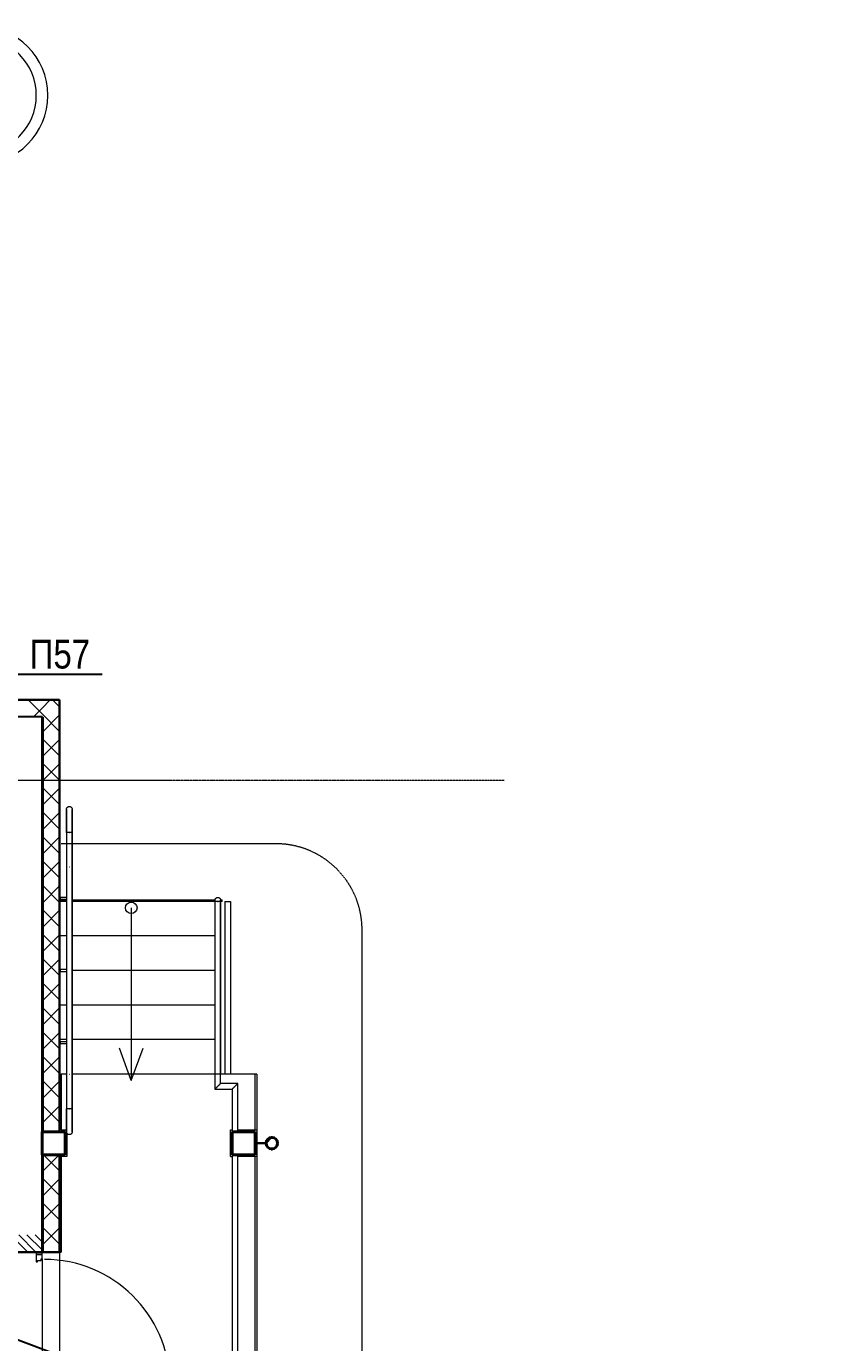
# Model space of a CAD drawing. Header units: millimetres. Extents: x -215207 to 92095, y -30385 to 123050.
# Drawn here: x -145922 to -138836, y 26559 to 37992 of the extents above; entities that cross this region are included whole.
import ezdxf
from ezdxf import colors
from ezdxf.entities.mleader import LeaderData, LeaderLine
from ezdxf.math import Vec2, Vec3

# ---------------------------------------------------------------- set-up
doc = ezdxf.new("R2010")
doc.units = ezdxf.units.MM
for name, pattern in [('ADSK_Линия сетки', [25, 20, -2.5, 0, -2.5]), ('ADSK_Сверху', [4.5, 3, -1.5]), ('ADSK_Штриховая_ш2 п1_5', [4.5, 3, -1.5]), ('ADSK_Штриховая_ш3 п1_5', [4.5, 3, -1.5])]:
    doc.linetypes.add(name, pattern=pattern)
for name, color, linetype, lineweight in [('Аннотация', 7, 'Continuous', 20), ('Двери', 7, 'Continuous', 9), ('ДОНМ_ТХ_Анно', 84, 'Continuous', 20), ('Лестницы', 7, 'Continuous', 9), ('Линии', 7, 'Continuous', 9), ('Несущие колонны', 7, 'Continuous', 20), ('Обобщенные модели', 7, 'Continuous', 20), ('Ограждение', 7, 'Continuous', 9), ('Оси', 7, 'Continuous', 9), ('Перекрытие', 7, 'Continuous', 20), ('Стены внутренние', 7, 'Continuous', 20), ('Стены наружные', 7, 'Continuous', 20), ('Стены штриховка', 7, 'Continuous', 9), ('Узлы', 7, 'Continuous', 20)]:
    doc.layers.add(name, color=color, linetype=linetype, lineweight=lineweight)
doc.layers.add('Двери открывание', color=7, linetype='Continuous', lineweight=9, true_color=0xc0c0c0)
doc.layers.add('Мультивыноски отполение', color=7, linetype='Continuous')
doc.styles.add('DCAD_TEXT', font='GOST_Common.ttf', dxfattribs={"height": 180})
doc.styles.add('ТХ_ДОНМ', font='ARIALN.TTF')

# ---------------------------------------------------------------- blocks, each defined once
blk = doc.blocks.new('1 этаж 21082025')
at = {"layer": 'Аннотация', "lineweight": 20}
for q in [(54822, -2323), (55028, -2323)]:
    blk.add_line((54925, -2605), q, dxfattribs=at)
blk.add_circle((54925, -1105), 50, dxfattribs=at)
at = {"layer": 'Двери', "linetype": 'Continuous', "lineweight": 18}
for p, q in [((53876, -3945), (54026, -4095)), ((53947, -3945), (54097, -4095)), ((54018, -3945), (54150, -4077)), ((54089, -3945), (54150, -4006))]:
    blk.add_line(p, q, dxfattribs=at)
at = {"layer": 'Двери', "linetype": 'ADSK_Штриховая_ш2 п1_5'}
for p, q in [((54150, -4095), (54150, -3945)), ((53600, -4095), (54150, -4095))]:
    blk.add_line(p, q, dxfattribs=at)
at = {"layer": 'Двери'}
for p, q in [((54150, -4095), (54100, -4095)), ((54100, -4095), (54100, -4115)), ((54100, -4115), (54150, -4115)), ((54150, -4115), (54100, -4115)), ((54100, -4115), (54100, -4179)), ((54150, -4115), (54150, -4095)), ((54150, -4154), (54150, -4115)), ((54100, -4179), (54109, -4179)), ((54109, -4179), (54109, -4169)), ((54109, -4169), (54141, -4169)), ((54141, -4169), (54141, -4154)), ((54141, -4154), (54150, -4154))]:
    blk.add_line(p, q, dxfattribs=at)
at = {"layer": 'Двери открывание'}
blk.add_arc((54170, -5251), 1092, 1.0494, 90, dxfattribs=at)
at = {"layer": 'Лестницы'}
for p, q in [((54362, -1350), (54302, -1350)), ((54362, -1350), (54302, -1350)), ((55652, -1350), (54412, -1350)), ((55652, -1350), (54412, -1350)), ((54307, -1650), (54302, -1650)), ((54307, -1650), (54302, -1650)), ((55652, -1650), (54412, -1650)), ((55652, -1650), (54412, -1650)), ((54362, -1950), (54302, -1950)), ((54362, -1950), (54302, -1950)), ((55652, -1950), (54412, -1950)), ((55652, -1950), (54412, -1950)), ((54362, -2250), (54302, -2250)), ((54362, -2250), (54302, -2250)), ((55652, -2250), (54412, -2250)), ((55652, -2250), (54412, -2250)), ((54362, -2550), (54317, -2550)), ((55652, -2550), (54412, -2550))]:
    blk.add_line(p, q, dxfattribs=at)
at = {"layer": 'Линии', "linetype": 'ADSK_Сверху'}
for p, q in [((56182, -549), (54317, -549)), ((56931, -16100), (56931, -1298))]:
    blk.add_line(p, q, dxfattribs=at)
at = {"layer": 'Линии', "linetype": 'ADSK_Штриховая_ш3 п1_5', "lineweight": 18}
for p, q in [((54362, -1016), (54307, -1016)), ((54307, -1016), (54307, -1024)), ((54307, -1024), (54307, -1031)), ((54307, -1031), (54362, -1031))]:
    blk.add_line(p, q, dxfattribs=at)
at = {"layer": 'Линии', "linetype": 'ADSK_Сверху'}
blk.add_arc((56182, -1298), 749, 0, 90, dxfattribs=at)
at = {"layer": 'Несущие колонны', "lineweight": 40}
for p, q in [((54350, -3050), (54150, -3050)), ((54150, -3050), (54150, -3250)), ((54150, -3050), (54350, -3050)), ((54150, -3250), (54150, -3050)), ((54350, -3250), (54350, -3050)), ((54350, -3050), (54350, -3250)), ((56002, -3050), (55802, -3050)), ((55802, -3050), (55802, -3250)), ((55802, -3050), (56002, -3050)), ((55802, -3250), (55802, -3050)), ((56002, -3250), (56002, -3050)), ((56002, -3050), (56002, -3250)), ((54150, -3250), (54350, -3250)), ((54350, -3250), (54150, -3250)), ((55802, -3250), (56002, -3250)), ((56002, -3250), (55802, -3250))]:
    blk.add_line(p, q, dxfattribs=at)
at = {"layer": 'Обобщенные модели'}
for p, q in [((56095, -3147), (56002, -3147)), ((56002, -3153), (56095, -3153)), ((56095, -3149), (56095, -3147)), ((56095, -3153), (56095, -3151)), ((56148, -3088), (56146, -3088)), ((56146, -3088), (56146, -3098)), ((56148, -3088), (56146, -3088)), ((56146, -3088), (56146, -3098)), ((56148, -3088), (56146, -3088)), ((56146, -3088), (56146, -3098)), ((56148, -3088), (56146, -3088)), ((56146, -3088), (56146, -3098)), ((56146, -3100), (56146, -3098)), ((56148, -3100), (56146, -3100)), ((56146, -3202), (56146, -3200)), ((56146, -3200), (56148, -3200)), ((56148, -3098), (56148, -3088)), ((56148, -3098), (56148, -3088)), ((56148, -3098), (56148, -3088)), ((56148, -3098), (56148, -3088)), ((56148, -3098), (56148, -3100)), ((56148, -3200), (56148, -3202)), ((56146, -3202), (56146, -3212)), ((56146, -3202), (56146, -3212)), ((56146, -3202), (56146, -3212)), ((56146, -3202), (56146, -3212)), ((56146, -3212), (56148, -3212)), ((56146, -3212), (56148, -3212)), ((56146, -3212), (56148, -3212)), ((56146, -3212), (56148, -3212)), ((56148, -3212), (56148, -3202)), ((56148, -3212), (56148, -3202)), ((56148, -3212), (56148, -3202)), ((56148, -3212), (56148, -3202))]:
    blk.add_line(p, q, dxfattribs=at)
at = {"layer": 'Обобщенные модели', "linetype": 'Continuous', "lineweight": 9}
blk.add_line((56097, -3151), (56148, -3100), dxfattribs=at)
at = {"layer": 'Обобщенные модели'}
for start, end in [(0, 180), (180, 0)]:
    blk.add_arc((56147, -3150), 52, start, end, dxfattribs=at)
at = {"layer": 'Обобщенные модели', "lineweight": 40}
for start, end in [(0, 180), (180, 0)]:
    blk.add_arc((56147, -3150), 50, start, end, dxfattribs=at)
at = {"layer": 'Ограждение'}
for p, q in [((54373, -229), (54374, -228)), ((54374, -228), (54375, -228)), ((54375, -228), (54376, -227)), ((54376, -227), (54377, -227)), ((54377, -227), (54378, -227)), ((54378, -227), (54379, -226)), ((54379, -226), (54380, -226)), ((54380, -226), (54381, -226)), ((54381, -226), (54382, -226)), ((54382, -226), (54383, -225)), ((54383, -225), (54384, -225)), ((54384, -225), (54385, -225)), ((54385, -225), (54386, -225)), ((54386, -225), (54387, -225)), ((54387, -225), (54387, -225)), ((54387, -225), (54388, -225)), ((54388, -225), (54389, -225)), ((54389, -225), (54390, -225)), ((54390, -225), (54391, -225)), ((54391, -225), (54392, -225)), ((54392, -225), (54393, -226)), ((54393, -226), (54394, -226)), ((54394, -226), (54395, -226)), ((54395, -226), (54396, -227)), ((54396, -227), (54397, -227)), ((54397, -227), (54398, -227)), ((54398, -227), (54399, -228)), ((54399, -228), (54399, -228)), ((54399, -228), (54400, -229)), ((54362, -245), (54363, -244)), ((54362, -246), (54362, -245)), ((54362, -247), (54362, -246)), ((54362, -248), (54362, -247)), ((54362, -249), (54362, -248)), ((54362, -250), (54362, -249)), ((54362, -251), (54362, -250)), ((54362, -250), (54362, -250)), ((54362, -250), (54362, -250)), ((54362, -250), (54362, -250)), ((54362, -250), (54362, -251)), ((54362, -252), (54362, -251)), ((54362, -251), (54362, -251)), ((54362, -251), (54362, -253)), ((54362, -253), (54362, -252)), ((54362, -254), (54362, -253)), ((54362, -253), (54362, -254)), ((54362, -256), (54362, -254)), ((54362, -254), (54362, -256)), ((54362, -258), (54362, -256)), ((54362, -256), (54362, -258)), ((54362, -261), (54362, -258)), ((54362, -258), (54362, -260)), ((54362, -260), (54362, -263)), ((54362, -264), (54362, -261)), ((54362, -263), (54362, -266)), ((54362, -267), (54362, -264)), ((54362, -266), (54362, -269)), ((54362, -270), (54362, -267)), ((54362, -269), (54362, -273)), ((54362, -274), (54362, -270)), ((54362, -273), (54362, -276)), ((54362, -278), (54362, -274)), ((54362, -276), (54362, -281)), ((54362, -282), (54362, -278)), ((54362, -281), (54362, -285)), ((54362, -286), (54362, -282)), ((54362, -285), (54362, -290)), ((54362, -291), (54362, -286)), ((54362, -290), (54362, -294)), ((54362, -296), (54362, -291)), ((54362, -294), (54362, -300)), ((54362, -301), (54362, -296)), ((54362, -300), (54362, -305)), ((54362, -307), (54362, -301)), ((54362, -305), (54362, -311)), ((54362, -312), (54362, -307)), ((54362, -311), (54362, -317)), ((54362, -318), (54362, -312)), ((54362, -317), (54362, -323)), ((54362, -324), (54362, -318)), ((54362, -323), (54362, -329)), ((54362, -331), (54362, -324)), ((54362, -329), (54362, -335)), ((54362, -337), (54362, -331)), ((54362, -335), (54362, -342)), ((54362, -344), (54362, -337)), ((54362, -342), (54362, -349)), ((54363, -242), (54364, -241)), ((54363, -243), (54363, -242)), ((54363, -244), (54363, -243)), ((54364, -239), (54365, -238)), ((54364, -240), (54364, -239)), ((54364, -241), (54364, -240)), ((54365, -238), (54366, -237)), ((54365, -238), (54365, -238)), ((54366, -236), (54367, -235)), ((54366, -237), (54366, -236)), ((54367, -235), (54368, -234)), ((54368, -234), (54369, -233)), ((54368, -234), (54368, -234)), ((54369, -233), (54370, -232)), ((54370, -232), (54370, -231)), ((54370, -231), (54371, -231)), ((54371, -231), (54372, -230)), ((54372, -230), (54373, -230)), ((54373, -230), (54373, -229)), ((54400, -229), (54401, -229)), ((54401, -229), (54402, -230)), ((54402, -230), (54403, -231)), ((54403, -231), (54403, -231)), ((54403, -231), (54404, -232)), ((54404, -232), (54405, -233)), ((54405, -233), (54406, -233)), ((54406, -233), (54406, -234)), ((54406, -234), (54407, -235)), ((54407, -235), (54407, -236)), ((54407, -236), (54408, -236)), ((54408, -236), (54409, -237)), ((54409, -237), (54409, -238)), ((54409, -238), (54410, -239)), ((54410, -239), (54410, -240)), ((54410, -240), (54410, -241)), ((54410, -241), (54411, -242)), ((54411, -242), (54411, -243)), ((54411, -243), (54411, -244)), ((54411, -244), (54411, -245)), ((54411, -245), (54412, -246)), ((54412, -246), (54412, -247)), ((54412, -247), (54412, -248)), ((54412, -248), (54412, -249)), ((54412, -249), (54412, -250)), ((54412, -250), (54412, -250)), ((54412, -251), (54412, -250)), ((54412, -250), (54412, -250)), ((54412, -250), (54412, -250)), ((54412, -250), (54412, -250)), ((54412, -250), (54412, -251)), ((54412, -252), (54412, -251)), ((54412, -251), (54412, -251)), ((54412, -251), (54412, -253)), ((54412, -253), (54412, -252)), ((54412, -254), (54412, -253)), ((54412, -253), (54412, -254)), ((54412, -256), (54412, -254)), ((54412, -254), (54412, -256)), ((54412, -258), (54412, -256)), ((54412, -256), (54412, -258)), ((54412, -261), (54412, -258)), ((54412, -258), (54412, -260)), ((54412, -260), (54412, -263)), ((54412, -264), (54412, -261)), ((54412, -263), (54412, -266)), ((54412, -267), (54412, -264)), ((54412, -266), (54412, -269)), ((54412, -270), (54412, -267)), ((54412, -269), (54412, -273)), ((54412, -274), (54412, -270)), ((54412, -273), (54412, -276)), ((54412, -278), (54412, -274)), ((54412, -276), (54412, -281)), ((54412, -282), (54412, -278)), ((54412, -281), (54412, -285)), ((54412, -286), (54412, -282)), ((54412, -285), (54412, -290)), ((54412, -291), (54412, -286)), ((54412, -290), (54412, -294)), ((54412, -296), (54412, -291)), ((54412, -294), (54412, -300)), ((54412, -301), (54412, -296)), ((54412, -300), (54412, -305)), ((54412, -307), (54412, -301)), ((54412, -305), (54412, -311)), ((54412, -312), (54412, -307)), ((54412, -311), (54412, -317)), ((54412, -318), (54412, -312)), ((54412, -317), (54412, -323)), ((54412, -324), (54412, -318)), ((54412, -323), (54412, -329)), ((54412, -331), (54412, -324)), ((54412, -329), (54412, -335)), ((54412, -337), (54412, -331)), ((54412, -335), (54412, -342)), ((54412, -344), (54412, -337)), ((54412, -342), (54412, -349)), ((54362, -351), (54362, -344)), ((54362, -349), (54362, -356)), ((54362, -358), (54362, -351)), ((54362, -356), (54362, -363)), ((54362, -365), (54362, -358)), ((54362, -363), (54362, -370)), ((54362, -372), (54362, -365)), ((54362, -370), (54362, -378)), ((54362, -380), (54362, -372)), ((54362, -378), (54362, -385)), ((54362, -387), (54362, -380)), ((54362, -385), (54362, -393)), ((54362, -395), (54362, -387)), ((54362, -393), (54362, -400)), ((54362, -402), (54362, -395)), ((54362, -400), (54362, -408)), ((54362, -410), (54362, -402)), ((54362, -408), (54362, -416)), ((54362, -418), (54362, -410)), ((54362, -416), (54362, -424)), ((54362, -426), (54362, -418)), ((54362, -424), (54362, -432)), ((54362, -434), (54362, -426)), ((54362, -432), (54362, -440)), ((54362, -442), (54362, -434)), ((54362, -440), (54362, -448)), ((54362, -450), (54362, -442)), ((54362, -448), (54362, -450)), ((54362, -450), (54362, -751)), ((54412, -450), (54362, -450)), ((54362, -450), (54362, -750)), ((54389, -450), (54385, -450)), ((54385, -450), (54387, -450)), ((54387, -450), (54389, -450)), ((54412, -351), (54412, -344)), ((54412, -349), (54412, -356)), ((54412, -358), (54412, -351)), ((54412, -356), (54412, -363)), ((54412, -365), (54412, -358)), ((54412, -363), (54412, -370)), ((54412, -372), (54412, -365)), ((54412, -370), (54412, -378)), ((54412, -380), (54412, -372)), ((54412, -378), (54412, -385)), ((54412, -387), (54412, -380)), ((54412, -385), (54412, -393)), ((54412, -395), (54412, -387)), ((54412, -393), (54412, -400)), ((54412, -402), (54412, -395)), ((54412, -400), (54412, -408)), ((54412, -410), (54412, -402)), ((54412, -408), (54412, -416)), ((54412, -418), (54412, -410)), ((54412, -416), (54412, -424)), ((54412, -426), (54412, -418)), ((54412, -424), (54412, -432)), ((54412, -434), (54412, -426)), ((54412, -432), (54412, -440)), ((54412, -442), (54412, -434)), ((54412, -440), (54412, -448)), ((54412, -450), (54412, -442)), ((54412, -448), (54412, -450)), ((54412, -751), (54412, -450)), ((54412, -450), (54412, -750)), ((54362, -750), (54362, -2550)), ((54362, -756), (54362, -2556)), ((54412, -750), (54412, -2550)), ((54412, -2556), (54412, -756)), ((55654, -1030), (55655, -1029)), ((55655, -1028), (55656, -1027)), ((55655, -1029), (55655, -1028)), ((55656, -1027), (55656, -1026)), ((55656, -1026), (55657, -1026)), ((55657, -1026), (55658, -1025)), ((55658, -1024), (55659, -1023)), ((55658, -1025), (55658, -1024)), ((55659, -1023), (55660, -1023)), ((55660, -1022), (55661, -1021)), ((55660, -1023), (55660, -1022)), ((55661, -1021), (55662, -1021)), ((55662, -1021), (55663, -1020)), ((55663, -1020), (55663, -1019)), ((55663, -1019), (55664, -1019)), ((55664, -1019), (55665, -1018)), ((55665, -1018), (55666, -1018)), ((55666, -1018), (55667, -1018)), ((55667, -1018), (55668, -1017)), ((55668, -1017), (55669, -1017)), ((55669, -1017), (55670, -1017)), ((55670, -1017), (55671, -1016)), ((55671, -1016), (55672, -1016)), ((55672, -1016), (55673, -1016)), ((55673, -1016), (55674, -1016)), ((55674, -1016), (55675, -1016)), ((55675, -1016), (55676, -1015)), ((55676, -1015), (55677, -1015)), ((55677, -1015), (55677, -1015)), ((55677, -1015), (55678, -1015)), ((55678, -1015), (55679, -1016)), ((55679, -1016), (55680, -1016)), ((55680, -1016), (55681, -1016)), ((55681, -1016), (55682, -1016)), ((55682, -1016), (55683, -1016)), ((55683, -1016), (55684, -1016)), ((55684, -1016), (55685, -1017)), ((55685, -1017), (55686, -1017)), ((55686, -1017), (55687, -1017)), ((55687, -1017), (55688, -1018)), ((55688, -1018), (55689, -1018)), ((55689, -1018), (55689, -1019)), ((55689, -1019), (55690, -1019)), ((55690, -1019), (55691, -1020)), ((55691, -1020), (55692, -1020)), ((55692, -1020), (55693, -1021)), ((55693, -1021), (55693, -1022)), ((55693, -1022), (55694, -1022)), ((55694, -1022), (55695, -1023)), ((55695, -1023), (55696, -1024)), ((55696, -1024), (55696, -1025)), ((55696, -1025), (55697, -1025)), ((55697, -1025), (55697, -1026)), ((55697, -1026), (55698, -1027)), ((55698, -1027), (55699, -1028)), ((55699, -1028), (55699, -1029)), ((55699, -1029), (55700, -1030)), ((55652, -1036), (55652, -1035)), ((55652, -1035), (55653, -1035)), ((55652, -1037), (55652, -1036)), ((55652, -1038), (55652, -1037)), ((55652, -1039), (55652, -1038)), ((55652, -1040), (55652, -1039)), ((55652, -1041), (55652, -1040)), ((55652, -1040), (55652, -1040)), ((55652, -1040), (55652, -1040)), ((55652, -1040), (55652, -1041)), ((55652, -1042), (55652, -1041)), ((55652, -1041), (55652, -1041)), ((55652, -1041), (55652, -1041)), ((55652, -1041), (55652, -1041)), ((55652, -1041), (55652, -1041)), ((55652, -1041), (55652, -1041)), ((55652, -1041), (55652, -1041)), ((55652, -1041), (55652, -1041)), ((55652, -1041), (55652, -1042)), ((55652, -1043), (55652, -1042)), ((55652, -1042), (55652, -1042)), ((55652, -1042), (55652, -1042)), ((55652, -1042), (55652, -1042)), ((55652, -1042), (55652, -1043)), ((55652, -1044), (55652, -1043)), ((55652, -1043), (55652, -1043)), ((55652, -1043), (55652, -1043)), ((55652, -1043), (55652, -1044)), ((55652, -1045), (55652, -1044)), ((55652, -1044), (55652, -1045)), ((55652, -1046), (55652, -1045)), ((55652, -1045), (55652, -1045)), ((55652, -1045), (55652, -1045)), ((55652, -1045), (55652, -1046)), ((55652, -1047), (55652, -1046)), ((55652, -1046), (55652, -1047)), ((55652, -1048), (55652, -1047)), ((55652, -1047), (55652, -1048)), ((55652, -1049), (55652, -1048)), ((55652, -1048), (55652, -1049)), ((55652, -1050), (55652, -1049)), ((55652, -1049), (55652, -1050)), ((55652, -1050), (55652, -2550)), ((55652, -1050), (55652, -1051)), ((55702, -1050), (55652, -1050)), ((55652, -1050), (55652, -2550)), ((55652, -1051), (55652, -1052)), ((55652, -1052), (55652, -1053)), ((55652, -1053), (55652, -1054)), ((55652, -1054), (55652, -1055)), ((55652, -1055), (55652, -1056)), ((55652, -1056), (55652, -1058)), ((55652, -1058), (55652, -1059)), ((55652, -1059), (55652, -1060)), ((55652, -1060), (55652, -1061)), ((55653, -1033), (55654, -1032)), ((55653, -1034), (55653, -1033)), ((55653, -1035), (55653, -1034)), ((55654, -1031), (55654, -1030)), ((55654, -1032), (55654, -1031)), ((55675, -1050), (55677, -1050)), ((55677, -1050), (55679, -1050)), ((55700, -1030), (55700, -1030)), ((55700, -1030), (55700, -1031)), ((55700, -1031), (55701, -1032)), ((55701, -1032), (55701, -1033)), ((55701, -1033), (55701, -1034)), ((55701, -1034), (55701, -1035)), ((55701, -1035), (55702, -1036)), ((55702, -1036), (55702, -1037)), ((55702, -1037), (55702, -1038)), ((55702, -1038), (55702, -1039)), ((55702, -1039), (55702, -1040)), ((55702, -1040), (55702, -1040)), ((55702, -1041), (55702, -1040)), ((55702, -1040), (55702, -1040)), ((55702, -1040), (55702, -1040)), ((55702, -1040), (55702, -1041)), ((55702, -1042), (55702, -1041)), ((55702, -1041), (55702, -1041)), ((55702, -1041), (55702, -1041)), ((55702, -1041), (55702, -1041)), ((55702, -1041), (55702, -1041)), ((55702, -1041), (55702, -1041)), ((55702, -1041), (55702, -1041)), ((55702, -1041), (55702, -1041)), ((55702, -1041), (55702, -1042)), ((55702, -1043), (55702, -1042)), ((55702, -1042), (55702, -1042)), ((55702, -1042), (55702, -1042)), ((55702, -1042), (55702, -1042)), ((55702, -1042), (55702, -1043)), ((55702, -1044), (55702, -1043)), ((55702, -1043), (55702, -1043)), ((55702, -1043), (55702, -1043)), ((55702, -1043), (55702, -1044)), ((55702, -1045), (55702, -1044)), ((55702, -1044), (55702, -1044)), ((55702, -1044), (55702, -1045)), ((55702, -1046), (55702, -1045)), ((55702, -1045), (55702, -1045)), ((55702, -1045), (55702, -1046)), ((55702, -1047), (55702, -1046)), ((55702, -1046), (55702, -1047)), ((55702, -1048), (55702, -1047)), ((55702, -1047), (55702, -1048)), ((55702, -1049), (55702, -1048)), ((55702, -1048), (55702, -1048)), ((55702, -1048), (55702, -1049)), ((55702, -1050), (55702, -1049)), ((55702, -1049), (55702, -1050)), ((55702, -2550), (55702, -1050)), ((55702, -1051), (55702, -1050)), ((55702, -1050), (55702, -2550)), ((55702, -1053), (55702, -1051)), ((55702, -1054), (55702, -1053)), ((55702, -1055), (55702, -1054)), ((55702, -1056), (55702, -1055)), ((55702, -1057), (55702, -1056)), ((55702, -1059), (55702, -1057)), ((55702, -1060), (55702, -1059)), ((55702, -1061), (55702, -1060)), ((55737, -1050), (55787, -1050)), ((55737, -1050), (55737, -2550)), ((55787, -1050), (55787, -2550)), ((54362, -1642), (54307, -1642)), ((54307, -1642), (54307, -1650)), ((54307, -1650), (54307, -1657)), ((54307, -1657), (54362, -1657)), ((54362, -2269), (54307, -2269)), ((54307, -2269), (54307, -2276)), ((54307, -2276), (54307, -2284)), ((54307, -2284), (54362, -2284)), ((54362, -2550), (54362, -2850)), ((54362, -2556), (54362, -2850)), ((54412, -2550), (54412, -2850)), ((54412, -2850), (54412, -2556)), ((55652, -2550), (55652, -2680)), ((55702, -2550), (55652, -2550)), ((55702, -2630), (55702, -2550)), ((55787, -2550), (55737, -2550)), ((55652, -2680), (55802, -2680)), ((55852, -2630), (55702, -2630)), ((55802, -2680), (55802, -3050)), ((55852, -3050), (55852, -2630)), ((54362, -2850), (54362, -2858)), ((54362, -2852), (54362, -2850)), ((54412, -2850), (54362, -2850)), ((54362, -2860), (54362, -2852)), ((54362, -2858), (54362, -2866)), ((54385, -2850), (54389, -2850)), ((54387, -2850), (54385, -2850)), ((54389, -2850), (54387, -2850)), ((54412, -2850), (54412, -2858)), ((54412, -2852), (54412, -2850)), ((54412, -2860), (54412, -2852)), ((54412, -2858), (54412, -2866)), ((54362, -2868), (54362, -2860)), ((54362, -2866), (54362, -2874)), ((54362, -2876), (54362, -2868)), ((54362, -2874), (54362, -2882)), ((54362, -2884), (54362, -2876)), ((54362, -2882), (54362, -2890)), ((54362, -2892), (54362, -2884)), ((54362, -2890), (54362, -2898)), ((54362, -2900), (54362, -2892)), ((54362, -2898), (54362, -2905)), ((54362, -2907), (54362, -2900)), ((54362, -2905), (54362, -2913)), ((54362, -2915), (54362, -2907)), ((54362, -2913), (54362, -2920)), ((54362, -2922), (54362, -2915)), ((54362, -2920), (54362, -2928)), ((54362, -2930), (54362, -2922)), ((54362, -2928), (54362, -2935)), ((54362, -2937), (54362, -2930)), ((54362, -2935), (54362, -2942)), ((54362, -2944), (54362, -2937)), ((54362, -2942), (54362, -2949)), ((54362, -2951), (54362, -2944)), ((54362, -2949), (54362, -2956)), ((54362, -2958), (54362, -2951)), ((54362, -2956), (54362, -2963)), ((54362, -2965), (54362, -2958)), ((54362, -2963), (54362, -2969)), ((54362, -2971), (54362, -2965)), ((54362, -2969), (54362, -2976)), ((54362, -2977), (54362, -2971)), ((54412, -2868), (54412, -2860)), ((54412, -2866), (54412, -2874)), ((54412, -2876), (54412, -2868)), ((54412, -2874), (54412, -2882)), ((54412, -2884), (54412, -2876)), ((54412, -2882), (54412, -2890)), ((54412, -2892), (54412, -2884)), ((54412, -2890), (54412, -2898)), ((54412, -2900), (54412, -2892)), ((54412, -2898), (54412, -2905)), ((54412, -2907), (54412, -2900)), ((54412, -2905), (54412, -2913)), ((54412, -2915), (54412, -2907)), ((54412, -2913), (54412, -2920)), ((54412, -2922), (54412, -2915)), ((54412, -2920), (54412, -2928)), ((54412, -2930), (54412, -2922)), ((54412, -2928), (54412, -2935)), ((54412, -2937), (54412, -2930)), ((54412, -2935), (54412, -2942)), ((54412, -2944), (54412, -2937)), ((54412, -2942), (54412, -2949)), ((54412, -2951), (54412, -2944)), ((54412, -2949), (54412, -2956)), ((54412, -2958), (54412, -2951)), ((54412, -2956), (54412, -2963)), ((54412, -2965), (54412, -2958)), ((54412, -2963), (54412, -2969)), ((54412, -2971), (54412, -2965)), ((54412, -2969), (54412, -2976)), ((54412, -2977), (54412, -2971)), ((54362, -2976), (54362, -2982)), ((54362, -2983), (54362, -2977)), ((54362, -2982), (54362, -2988)), ((54362, -2989), (54362, -2983)), ((54362, -2988), (54362, -2993)), ((54362, -2995), (54362, -2989)), ((54362, -2993), (54362, -2999)), ((54362, -3000), (54362, -2995)), ((54362, -2999), (54362, -3004)), ((54362, -3006), (54362, -3000)), ((54362, -3004), (54362, -3009)), ((54362, -3010), (54362, -3006)), ((54362, -3009), (54362, -3014)), ((54362, -3015), (54362, -3010)), ((54362, -3014), (54362, -3018)), ((54362, -3019), (54362, -3015)), ((54362, -3018), (54362, -3022)), ((54362, -3024), (54362, -3019)), ((54362, -3022), (54362, -3026)), ((54362, -3027), (54362, -3024)), ((54362, -3026), (54362, -3030)), ((54362, -3031), (54362, -3027)), ((54362, -3030), (54362, -3033)), ((54362, -3034), (54362, -3031)), ((54362, -3033), (54362, -3036)), ((54362, -3037), (54362, -3034)), ((54362, -3036), (54362, -3039)), ((54362, -3040), (54362, -3037)), ((54362, -3039), (54362, -3042)), ((54362, -3042), (54362, -3040)), ((54362, -3042), (54362, -3044)), ((54362, -3044), (54362, -3042)), ((54362, -3044), (54362, -3046)), ((54362, -3046), (54362, -3044)), ((54362, -3046), (54362, -3047)), ((54362, -3047), (54362, -3046)), ((54362, -3047), (54362, -3048)), ((54362, -3049), (54362, -3047)), ((54362, -3048), (54362, -3049)), ((54362, -3049), (54362, -3050)), ((54362, -3050), (54362, -3049)), ((54362, -3049), (54362, -3049)), ((54362, -3051), (54362, -3050)), ((54362, -3050), (54362, -3050)), ((54362, -3050), (54362, -3050)), ((54362, -3050), (54362, -3050)), ((54362, -3050), (54362, -3050)), ((54362, -3052), (54362, -3051)), ((54362, -3053), (54362, -3052)), ((54362, -3054), (54362, -3053)), ((54363, -3055), (54362, -3054)), ((54363, -3056), (54363, -3055)), ((54363, -3057), (54363, -3056)), ((54363, -3058), (54363, -3057)), ((54364, -3059), (54363, -3058)), ((54364, -3060), (54364, -3059)), ((54364, -3061), (54364, -3060)), ((54365, -3062), (54364, -3061)), ((54365, -3063), (54365, -3062)), ((54366, -3064), (54365, -3063)), ((54367, -3064), (54366, -3064)), ((54367, -3065), (54367, -3064)), ((54368, -3066), (54367, -3065)), ((54368, -3067), (54368, -3066)), ((54369, -3067), (54368, -3067)), ((54370, -3068), (54369, -3067)), ((54371, -3069), (54370, -3068)), ((54372, -3070), (54371, -3069)), ((54371, -3069), (54371, -3069)), ((54373, -3071), (54372, -3070)), ((54374, -3071), (54373, -3071)), ((54375, -3072), (54374, -3071)), ((54376, -3073), (54375, -3072)), ((54375, -3072), (54375, -3072)), ((54377, -3073), (54376, -3073)), ((54378, -3073), (54377, -3073)), ((54379, -3074), (54378, -3073)), ((54380, -3074), (54379, -3074)), ((54381, -3074), (54380, -3074)), ((54382, -3075), (54381, -3074)), ((54383, -3075), (54382, -3075)), ((54384, -3075), (54383, -3075)), ((54385, -3075), (54384, -3075)), ((54386, -3075), (54385, -3075)), ((54387, -3075), (54386, -3075)), ((54388, -3075), (54387, -3075)), ((54387, -3075), (54387, -3075)), ((54389, -3075), (54388, -3075)), ((54390, -3075), (54389, -3075)), ((54391, -3075), (54390, -3075)), ((54392, -3074), (54391, -3075)), ((54393, -3074), (54392, -3074)), ((54394, -3074), (54393, -3074)), ((54395, -3074), (54394, -3074)), ((54396, -3073), (54395, -3074)), ((54397, -3073), (54396, -3073)), ((54398, -3073), (54397, -3073)), ((54399, -3072), (54398, -3073)), ((54400, -3072), (54399, -3072)), ((54401, -3071), (54400, -3072)), ((54402, -3070), (54401, -3070)), ((54401, -3070), (54401, -3071)), ((54403, -3069), (54402, -3070)), ((54404, -3069), (54403, -3069)), ((54405, -3067), (54404, -3068)), ((54404, -3068), (54404, -3069)), ((54406, -3066), (54405, -3067)), ((54407, -3065), (54406, -3066)), ((54406, -3066), (54406, -3066)), ((54408, -3064), (54407, -3065)), ((54409, -3062), (54408, -3063)), ((54408, -3063), (54408, -3064)), ((54410, -3061), (54409, -3062)), ((54409, -3062), (54409, -3062)), ((54411, -3058), (54410, -3059)), ((54410, -3059), (54410, -3060)), ((54410, -3060), (54410, -3061)), ((54412, -3055), (54411, -3056)), ((54411, -3056), (54411, -3057)), ((54411, -3057), (54411, -3058)), ((54412, -2976), (54412, -2982)), ((54412, -2983), (54412, -2977)), ((54412, -2982), (54412, -2988)), ((54412, -2989), (54412, -2983)), ((54412, -2988), (54412, -2993)), ((54412, -2995), (54412, -2989)), ((54412, -2993), (54412, -2999)), ((54412, -3000), (54412, -2995)), ((54412, -2999), (54412, -3004)), ((54412, -3006), (54412, -3000)), ((54412, -3004), (54412, -3009)), ((54412, -3010), (54412, -3006)), ((54412, -3009), (54412, -3014)), ((54412, -3015), (54412, -3010)), ((54412, -3014), (54412, -3018)), ((54412, -3019), (54412, -3015)), ((54412, -3018), (54412, -3022)), ((54412, -3024), (54412, -3019)), ((54412, -3022), (54412, -3026)), ((54412, -3027), (54412, -3024)), ((54412, -3026), (54412, -3030)), ((54412, -3031), (54412, -3027)), ((54412, -3030), (54412, -3033)), ((54412, -3034), (54412, -3031)), ((54412, -3033), (54412, -3036)), ((54412, -3037), (54412, -3034)), ((54412, -3036), (54412, -3039)), ((54412, -3040), (54412, -3037)), ((54412, -3039), (54412, -3042)), ((54412, -3042), (54412, -3040)), ((54412, -3042), (54412, -3044)), ((54412, -3044), (54412, -3042)), ((54412, -3044), (54412, -3046)), ((54412, -3046), (54412, -3044)), ((54412, -3046), (54412, -3047)), ((54412, -3047), (54412, -3046)), ((54412, -3047), (54412, -3048)), ((54412, -3049), (54412, -3047)), ((54412, -3048), (54412, -3049)), ((54412, -3049), (54412, -3050)), ((54412, -3050), (54412, -3049)), ((54412, -3049), (54412, -3049)), ((54412, -3050), (54412, -3051)), ((54412, -3050), (54412, -3050)), ((54412, -3050), (54412, -3050)), ((54412, -3050), (54412, -3050)), ((54412, -3051), (54412, -3052)), ((54412, -3052), (54412, -3053)), ((54412, -3053), (54412, -3054)), ((54412, -3054), (54412, -3055)), ((55802, -3250), (55802, -8850)), ((55852, -8850), (55852, -3250))]:
    blk.add_line(p, q, dxfattribs=at)
for start_param, end_param in [(1.570796, 1.654581), (1.487012, 1.570796)]:
    blk.add_ellipse((55677, -1061), major_axis=(25, 0), ratio=0.447214, start_param=start_param, end_param=end_param, dxfattribs=at)
for points in [[(54385, -750), (54386, -750), (54387, -750), (54388, -750), (54389, -750)], [(54385, -2550), (54386, -2550), (54387, -2550), (54388, -2550), (54389, -2550)]]:
    blk.add_open_spline(points, degree=3, dxfattribs=at)
for points, knots in [([(55652, -2680), (55652, -2680), (55652, -2680), (55654, -2678), (55655, -2677), (55657, -2675), (55658, -2674), (55660, -2672), (55662, -2670), (55664, -2668), (55666, -2666), (55667, -2665), (55669, -2663), (55671, -2661), (55672, -2660), (55674, -2658), (55675, -2657), (55677, -2655), (55679, -2653), (55680, -2652), (55682, -2650), (55683, -2649), (55685, -2647), (55687, -2645), (55688, -2644), (55690, -2642), (55691, -2641), (55693, -2639), (55694, -2638), (55696, -2636), (55697, -2635), (55699, -2633), (55700, -2632), (55702, -2630), (55702, -2630), (55702, -2630)], [0, 0, 0, 0, 0.083333, 0.125, 0.166667, 0.208333, 0.229167, 0.25, 0.291667, 0.333333, 0.354167, 0.375, 0.395833, 0.416667, 0.4375, 0.458333, 0.479167, 0.5, 0.520833, 0.541667, 0.5625, 0.583333, 0.604167, 0.625, 0.645833, 0.666667, 0.6875, 0.708333, 0.75, 0.770833, 0.791667, 0.833333, 0.875, 0.916667, 1, 1, 1, 1]), ([(55852, -2630), (55852, -2630), (55852, -2630), (55850, -2632), (55849, -2633), (55847, -2635), (55846, -2636), (55844, -2638), (55843, -2639), (55841, -2641), (55840, -2642), (55838, -2644), (55837, -2645), (55835, -2647), (55833, -2649), (55832, -2650), (55830, -2652), (55829, -2653), (55827, -2655), (55825, -2657), (55824, -2658), (55822, -2660), (55821, -2661), (55819, -2663), (55817, -2665), (55816, -2666), (55814, -2668), (55813, -2669), (55811, -2671), (55810, -2672), (55808, -2674), (55807, -2675), (55805, -2677), (55804, -2678), (55802, -2680), (55802, -2680), (55802, -2680)], [-1, -1, -1, -1, -0.916667, -0.875, -0.833333, -0.791667, -0.770833, -0.75, -0.708333, -0.6875, -0.666667, -0.645833, -0.625, -0.604167, -0.583333, -0.5625, -0.541667, -0.520833, -0.5, -0.479167, -0.458333, -0.4375, -0.416667, -0.395833, -0.375, -0.354167, -0.333333, -0.3125, -0.291667, -0.25, -0.229167, -0.208333, -0.166667, -0.125, -0.083333, 0, 0, 0, 0])]:
    blk.add_open_spline(points, degree=3, knots=knots, dxfattribs=at)
at = {"layer": 'Оси', "linetype": 'ADSK_Линия сетки'}
blk.add_line((58165, 0), (-14072, 0), dxfattribs=at)
at = {"layer": 'Оси', "lineweight": 20}
for radius, start, end in [(600, 0, 180), (500, 0, 180), (600, 180, 0), (500, 180, 0)]:
    blk.add_arc((53600, 5951), radius, start, end, dxfattribs=at)
at = {"layer": 'Перекрытие', "color": 49, "true_color": 0x464646}
for p, q in [((54362, -2550), (54317, -2550)), ((55652, -2550), (54412, -2550)), ((55737, -2550), (55702, -2550)), ((56002, -2550), (55787, -2550)), ((56002, -3035), (56002, -2550)), ((56002, -8835), (56002, -3265))]:
    blk.add_line(p, q, dxfattribs=at)
at = {"layer": 'Стены внутренние', "lineweight": 30}
for p, q in [((54302, 702), (52905, 702)), ((54302, 702), (54302, -3050)), ((54150, -3050), (54150, 550)), ((54150, -4095), (54150, -3250)), ((54302, -3250), (54302, -4095)), ((53500, -4095), (54150, -4095)), ((54302, -4095), (54160, -4095))]:
    blk.add_line(p, q, dxfattribs=at)
at = {"layer": 'Стены внутренние', "linetype": 'Continuous', "lineweight": 9}
for p, q in [((54150, 580), (54030, 700)), ((54150, 629), (54221, 700)), ((54300, 642), (54242, 700)), ((54081, 560), (54150, 629)), ((54300, 430), (54150, 580)), ((54160, 427), (54300, 567)), ((54302, 503), (54300, 507)), ((54300, 469), (54302, 469)), ((54300, 218), (54160, 358)), ((54160, 215), (54300, 355)), ((54300, 265), (54302, 265)), ((54300, 6), (54160, 146)), ((54160, 3), (54300, 143)), ((54300, -206), (54160, -66)), ((54160, -209), (54300, -69)), ((54300, -39), (54302, -39)), ((54300, -418), (54160, -278)), ((54160, -421), (54300, -281)), ((54300, -631), (54160, -491)), ((54160, -633), (54300, -493)), ((54300, -649), (54302, -649)), ((54300, -843), (54160, -703)), ((54160, -845), (54300, -705)), ((54300, -852), (54302, -852)), ((54300, -1055), (54160, -915)), ((54160, -1058), (54300, -918)), ((54300, -1267), (54160, -1127)), ((54160, -1270), (54300, -1130)), ((54302, -1122), (54300, -1119)), ((54300, -1157), (54302, -1157)), ((54300, -1479), (54160, -1339)), ((54160, -1482), (54300, -1342)), ((54300, -1691), (54160, -1551)), ((54160, -1694), (54300, -1554)), ((54300, -1903), (54160, -1763)), ((54160, -1906), (54300, -1766)), ((54300, -1767), (54302, -1767)), ((54300, -2116), (54160, -1976)), ((54160, -2118), (54300, -1978)), ((54300, -1970), (54302, -1970)), ((54300, -2328), (54160, -2188)), ((54160, -2330), (54300, -2190)), ((54300, -2275), (54302, -2275)), ((54300, -2540), (54160, -2400)), ((54160, -2542), (54300, -2402)), ((54300, -2752), (54160, -2612)), ((54160, -2755), (54300, -2615)), ((54300, -2964), (54160, -2824)), ((54160, -2967), (54300, -2827)), ((54300, -2884), (54302, -2884)), ((54174, -3050), (54160, -3036)), ((54289, -3050), (54300, -3039)), ((54302, -3007), (54300, -3010)), ((54160, -3391), (54300, -3251)), ((54300, -3388), (54162, -3250)), ((54300, -3392), (54302, -3392)), ((54300, -3600), (54160, -3460)), ((54160, -3603), (54300, -3463)), ((54300, -3813), (54160, -3673)), ((54160, -3815), (54300, -3675)), ((54300, -4025), (54160, -3885)), ((54302, -3820), (54300, -3823)), ((54160, -4027), (54300, -3887)), ((54300, -4002), (54302, -4002))]:
    blk.add_line(p, q, dxfattribs=at)
at = {"layer": 'Стены внутренние'}
for p, q in [((54150, 550), (52905, 550)), ((54302, -4095), (54302, -5181)), ((54150, -4154), (54150, -5256))]:
    blk.add_line(p, q, dxfattribs=at)
at = {"layer": 'Стены наружные', "linetype": 'Continuous', "lineweight": 9}
for p, q in [((54160, 540), (54150, 540)), ((54160, 440), (54150, 440)), ((54160, 340), (54150, 340)), ((54160, 240), (54150, 240)), ((54160, 140), (54150, 140)), ((54160, 40), (54150, 40)), ((54160, -60), (54150, -60)), ((54160, -160), (54150, -160)), ((54160, -260), (54150, -260)), ((54160, -360), (54150, -360)), ((54160, -460), (54150, -460)), ((54160, -560), (54150, -560)), ((54160, -660), (54150, -660)), ((54160, -760), (54150, -760)), ((54160, -860), (54150, -860)), ((54160, -960), (54150, -960)), ((54160, -1060), (54150, -1060)), ((54160, -1160), (54150, -1160)), ((54160, -1260), (54150, -1260)), ((54160, -1360), (54150, -1360)), ((54160, -1460), (54150, -1460)), ((54160, -1560), (54150, -1560)), ((54160, -1660), (54150, -1660)), ((54160, -1760), (54150, -1760)), ((54160, -1860), (54150, -1860)), ((54160, -1960), (54150, -1960)), ((54160, -2060), (54150, -2060)), ((54160, -2160), (54150, -2160)), ((54160, -2260), (54150, -2260)), ((54160, -2360), (54150, -2360)), ((54160, -2460), (54150, -2460)), ((54160, -2560), (54150, -2560)), ((54160, -2660), (54150, -2660)), ((54160, -2760), (54150, -2760)), ((54160, -2860), (54150, -2860)), ((54160, -2960), (54150, -2960)), ((54160, -3260), (54150, -3260)), ((54160, -3360), (54150, -3360)), ((54160, -3460), (54150, -3460)), ((54160, -3560), (54150, -3560)), ((54160, -3660), (54150, -3660)), ((54160, -3760), (54150, -3760)), ((54160, -3860), (54150, -3860)), ((54160, -3960), (54150, -3960)), ((54160, -4060), (54150, -4060))]:
    blk.add_line(p, q, dxfattribs=at)
at = {"layer": 'Стены наружные'}
for p, q in [((54302, -1037), (54362, -1037)), ((54362, -1050), (54302, -1050)), ((54412, -1037), (55653, -1037)), ((55652, -1050), (54412, -1050)), ((55702, -1037), (55715, -1037)), ((55715, -1050), (55702, -1050)), ((55715, -1050), (55715, -1037)), ((54302, -2550), (54317, -2550)), ((54317, -2550), (54317, -3035)), ((56017, -2550), (56002, -2550)), ((56017, -2550), (56017, -3147)), ((54317, -3035), (54362, -3035)), ((54365, -3061), (54365, -3265)), ((55787, -3035), (55802, -3035)), ((55787, -3265), (55787, -3035)), ((55852, -3035), (56017, -3035)), ((56017, -3153), (56017, -13667)), ((54317, -3265), (54317, -4095)), ((54365, -3265), (54317, -3265)), ((55787, -3265), (55802, -3265)), ((56017, -3265), (55852, -3265)), ((54302, -4095), (54317, -4095))]:
    blk.add_line(p, q, dxfattribs=at)
at = {"layer": 'Стены наружные', "lineweight": 30}
blk.add_line((54150, -4095), (54160, -4095), dxfattribs=at)
at = {"layer": 'Стены штриховка'}
for p, q in [((52907, 700), (54302, 700)), ((54300, -3050), (54300, 702)), ((52905, 560), (54150, 560)), ((54150, 550), (54150, 560)), ((54150, 550), (54160, 550)), ((54160, 550), (54160, -3050)), ((54160, -3250), (54160, -4095)), ((54300, -4093), (54300, -3250)), ((54160, -4093), (54300, -4093))]:
    blk.add_line(p, q, dxfattribs=at)
at = {"layer": 'Узлы'}
blk.add_line((54925, -1105), (54925, -2605), dxfattribs=at)
blk = doc.blocks.new('_None')

msp = doc.modelspace()

# ---------------------------------------------------------------- linework, layer by layer
at = {"layer": 'Оси', "linetype": 'ADSK_Линия сетки'}
msp.add_line((-144664, 31441.4), (-173546.6, 31441.4), dxfattribs=at)

# ---------------------------------------------------------------- block references
msp.add_blockref('1 этаж 21082025', (-199934.8, 31441.4))

# ---------------------------------------------------------------- leaders
at = {"layer": 'ДОНМ_ТХ_Анно'}
ml = msp.add_multileader_mtext('Standard', dxfattribs=at)
ml.set_content('П57', color=256, style='ТХ_ДОНМ')
ml.set_leader_properties()
ml.set_arrow_properties(name='NONE')
ml.build(insert=Vec2(0, 0))
ml.multileader.update_dxf_attribs({"text_left_attachment_type": 6, "text_right_attachment_type": 6, "dogleg_length": 0.25, "arrow_head_size": 250})
ctx = ml.context
ctx.base_point, ctx.char_height, ctx.arrow_head_size, ctx.landing_gap_size, ctx.plane_origin = Vec3(-145917.6, 32364.6), 250, 250, 25, Vec3(-151190.4, 28427.1)
ctx.left_attachment, ctx.right_attachment = 6, 6
notes = []
notes.append((ctx, [(0, (1, 1, 0), (-146135.6, 32364.6), (1, 0), 217.9, [(1, [(-147110.7, 31211.4), (-147098.2, 30157.5)], 0, [])])]))
ctx.mtext.insert, ctx.mtext.flow_direction = Vec3(-145892.6, 32664.6), 5
at = {"layer": 'Мультивыноски отполение'}
ml = msp.add_multileader_mtext('Standard', dxfattribs=at)
ml.set_content('ВТЗ У2 (Возд.элект.завеса) КЭВ-6П3033Е:\\P3/N/PE 380 В 50 Гц, Nуст.=6,0кВт,\\P ДхШхВ-1035х235х235', color=256, style='DCAD_TEXT')
ml.set_leader_properties(color=256, linetype='ByLayer', lineweight=-1)
ml.build(insert=Vec2(0, 0))
ml.multileader.update_dxf_attribs({"has_dogleg": 0, "text_left_attachment_type": 6, "text_right_attachment_type": 6, "dogleg_length": 1, "arrow_head_size": 250})
ctx = ml.context
ctx.base_point, ctx.char_height, ctx.arrow_head_size, ctx.landing_gap_size, ctx.plane_origin = Vec3(-143777.7, 25752.6), 180, 250, 0.09, Vec3(-247623.4, 28418.4)
ctx.left_attachment, ctx.right_attachment = 6, 6
notes.append((ctx, [(1, (1, 1, 0), (-143778.7, 25752.6), (1, 0), 1, [(0, [(-146582.3, 26805.6)], 0, [])])]))
ctx.mtext.insert, ctx.mtext.line_spacing_style, ctx.mtext.flow_direction = Vec3(-143777.6, 25968.6), 2, 5
for ctx, leaders in notes:
    for number, flags, end, landing, length, lines in leaders:
        leader = LeaderData()
        leader.index, (leader.has_last_leader_line, leader.has_dogleg_vector, leader.attachment_direction) = number, flags
        leader.last_leader_point, leader.dogleg_vector, leader.dogleg_length = Vec3(end), Vec3(landing), length
        for number, points, colour, breaks in lines:
            line = LeaderLine()
            line.index, line.vertices, line.color, line.breaks = number, Vec3.list(points), colors.encode_raw_color(colour), breaks
            leader.lines.append(line)
        ctx.leaders.append(leader)

doc.saveas('drawing.dxf')
